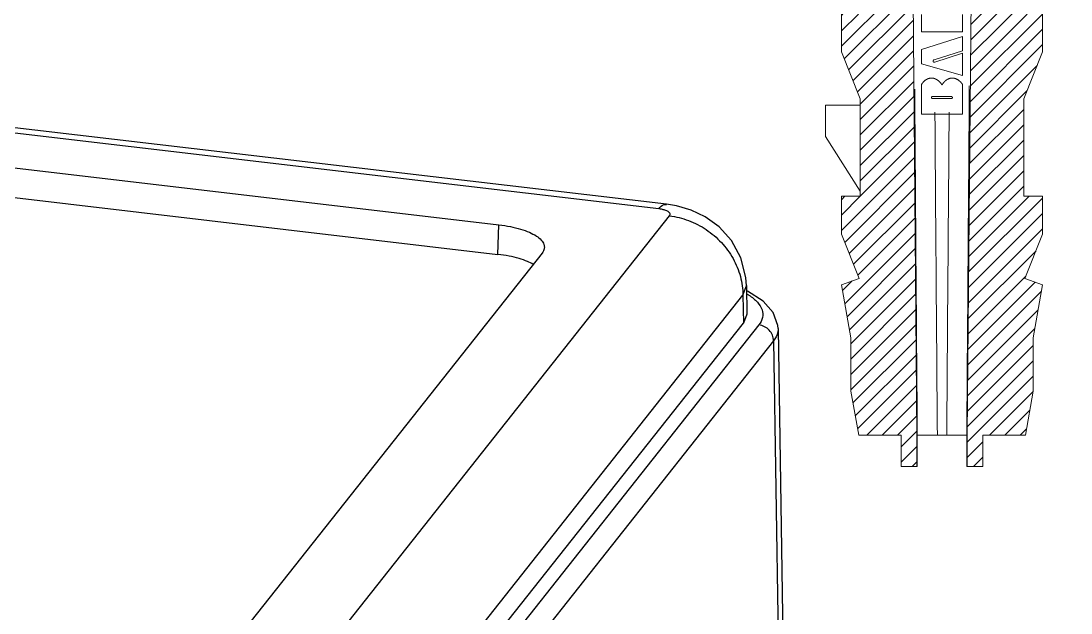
# Model space of a CAD drawing. Header units: millimetres. Extents: x 1338 to 1739, y -253 to 25.
# Drawn here: x 1476.02 to 1509.81, y -155.18 to -136.12 of the extents above; entities that cross this region are included whole.
import ezdxf

# ---------------------------------------------------------------- set-up
doc = ezdxf.new("R2010")
doc.units = ezdxf.units.MM
doc.layers.add('06___PRT_ALL_SURFS', color=7, linetype='Continuous')
doc.layers.add('hatch', color=56, linetype='Continuous', lineweight=9)
doc.layers.add('part', color=7, linetype='Continuous', lineweight=20)

# ---------------------------------------------------------------- blocks, each defined once
blk = doc.blocks.new('*u39')
at = {"layer": 'hatch', "linetype": 'Continuous'}
h = blk.add_hatch(dxfattribs=at)
h.set_pattern_fill('DEFAULT__3', color=2, scale=0.34925, angle=45, style=0, pattern_type=0)
h.set_pattern_definition([(45, (-417.5015, -92.55667), (-0.24695704, 0.24695704), [])])
edge = h.paths.add_edge_path()
edge.add_line((0.999, -14.168), (2.573, -5.06))
edge.add_line((2.669, -0.357), (2.573, -5.06))
edge.add_spline(control_points=[(2.669, -0.357), (2.674, -0.147), (2.824, 0), (3.033, 0)], knot_values=[0, 0, 0, 0, 1, 1, 1, 1], weights=[1, 0.809532, 0.809532, 1], degree=3, periodic=0)
edge.add_line((3.033, 0), (4.187, 0))
edge.add_line((4.187, 0), (4.187, -0.202))
edge.add_line((4.187, -0.202), (3.023, -0.837))
edge.add_line((3.023, -3.744), (3.023, -0.837))
edge.add_line((3.276, -5.971), (3.023, -3.744))
edge.add_line((2.669, -7.489), (3.276, -5.971))
edge.add_line((2.669, -7.489), (2.669, -7.691))
edge.add_line((2.669, -7.691), (3.276, -7.691))
edge.add_line((3.276, -8.906), (3.276, -7.691))
edge.add_line((2.669, -10.424), (3.276, -8.906))
edge.add_line((2.669, -10.424), (2.669, -10.626))
edge.add_line((2.669, -10.626), (2.669, -13.396))
edge.add_line((2.669, -13.396), (2.669, -13.561))
edge.add_line((2.669, -13.561), (3.276, -13.561))
edge.add_line((3.276, -14.775), (3.276, -13.561))
edge.add_line((2.669, -16.293), (3.276, -14.775))
edge.add_line((2.669, -16.293), (2.669, -16.496))
edge.add_line((2.669, -16.496), (3.276, -16.496))
edge.add_line((3.276, -17.71), (3.276, -16.496))
edge.add_line((2.669, -19.228), (3.276, -17.71))
edge.add_line((2.669, -19.228), (2.669, -22.365))
edge.add_line((2.669, -22.365), (3.276, -22.365))
edge.add_line((3.276, -23.58), (3.276, -22.365))
edge.add_line((2.704, -25.009), (3.276, -23.58))
edge.add_line((2.704, -25.009), (3.273, -25.216))
edge.add_line((3.273, -25.216), (2.973, -26.919))
edge.add_line((2.973, -26.919), (2.973, -28.64))
edge.add_line((2.973, -28.64), (2.72, -30.056))
edge.add_line((1.354, -30.056), (2.72, -30.056))
edge.add_line((1.354, -30.056), (1.354, -31.068))
edge.add_line((1.354, -31.068), (0.848, -31.068))
edge.add_line((0.848, -30.056), (0.848, -31.068))
edge.add_line((0.848, -30.056), (0.979, -15.167))
edge.add_line((0.999, -14.168), (0.979, -15.167))
edge = h.paths.add_edge_path()
edge.add_line((-0.923, -14.168), (-2.497, -5.06))
edge.add_line((-0.923, -14.168), (-0.903, -15.167))
edge.add_line((-0.772, -30.056), (-0.903, -15.167))
edge.add_line((-0.772, -30.056), (-0.772, -31.068))
edge.add_line((-0.772, -31.068), (-1.278, -31.068))
edge.add_line((-1.278, -30.056), (-1.278, -31.068))
edge.add_line((-2.644, -30.056), (-1.278, -30.056))
edge.add_line((-2.897, -28.64), (-2.644, -30.056))
edge.add_line((-2.897, -26.919), (-2.897, -28.64))
edge.add_line((-3.197, -25.216), (-2.897, -26.919))
edge.add_line((-3.197, -25.216), (-2.629, -25.009))
edge.add_line((-2.629, -25.009), (-3.2, -23.58))
edge.add_line((-3.2, -23.58), (-3.2, -22.365))
edge.add_line((-3.2, -22.365), (-2.593, -22.365))
edge.add_line((-2.593, -22.365), (-2.593, -22.201))
edge.add_line((-2.593, -22.201), (-2.593, -19.43))
edge.add_line((-2.593, -19.43), (-2.593, -19.228))
edge.add_line((-2.593, -19.228), (-3.2, -17.71))
edge.add_line((-3.2, -17.71), (-3.2, -16.496))
edge.add_line((-3.2, -16.496), (-2.593, -16.496))
edge.add_line((-2.593, -16.496), (-2.593, -16.293))
edge.add_line((-2.593, -16.293), (-3.2, -14.775))
edge.add_line((-3.2, -14.775), (-3.2, -13.561))
edge.add_line((-3.2, -13.561), (-2.593, -13.561))
edge.add_line((-2.593, -13.561), (-2.593, -10.424))
edge.add_line((-2.593, -10.424), (-3.2, -8.906))
edge.add_line((-3.2, -8.906), (-3.2, -7.691))
edge.add_line((-3.2, -7.691), (-2.593, -7.691))
edge.add_line((-2.593, -7.691), (-2.593, -7.489))
edge.add_line((-2.593, -7.489), (-3.2, -5.971))
edge.add_line((-3.2, -5.971), (-2.947, -3.744))
edge.add_line((-2.947, -3.744), (-2.947, -0.837))
edge.add_line((-4.111, -0.202), (-2.947, -0.837))
edge.add_line((-4.111, -0.202), (-4.111, 0))
edge.add_line((-4.111, 0), (-2.958, 0))
edge.add_spline(control_points=[(-2.593, -0.357), (-2.598, -0.147), (-2.748, 0), (-2.958, 0)], knot_values=[0, 0, 0, 0, 1, 1, 1, 1], weights=[1, 0.809532, 0.809532, 1], degree=3, periodic=0)
edge.add_line((-2.593, -0.357), (-2.497, -5.06))
at = {"layer": 'part', "color": 7, "linetype": 'Continuous'}
for p, q in [((-0.772, -30.056), (-0.903, -15.167)), ((-0.772, -30.056), (-0.903, -15.167)), ((0.848, -30.056), (0.979, -15.167)), ((0.848, -30.056), (0.979, -15.167)), ((-3.2, -17.71), (-3.2, -16.496)), ((-3.2, -17.71), (-3.2, -16.496)), ((-0.62, -16.515), (-0.62, -17.073)), ((0.696, -17.073), (0.696, -16.515)), ((3.276, -17.71), (3.276, -16.496)), ((3.276, -17.71), (3.276, -16.496)), ((-0.62, -17.073), (0.696, -17.073)), ((0.696, -17.219), (-0.62, -17.64)), ((0.696, -17.677), (0.696, -17.219)), ((-2.593, -19.228), (-3.2, -17.71)), ((-2.593, -19.228), (-3.2, -17.71)), ((-0.62, -18.103), (-0.62, -17.64)), ((0.696, -17.677), (-0.22, -17.972)), ((0.696, -17.76), (-0.196, -18.047)), ((0.696, -18.472), (0.696, -17.76)), ((2.669, -19.228), (3.276, -17.71)), ((2.669, -19.228), (3.276, -17.71)), ((-0.62, -18.103), (0.696, -18.472)), ((-0.413, -18.579), (-0.418, -18.581)), ((-0.407, -18.577), (-0.413, -18.579)), ((-0.402, -18.575), (-0.407, -18.577)), ((-0.396, -18.573), (-0.402, -18.575)), ((-0.39, -18.572), (-0.396, -18.573)), ((-0.385, -18.57), (-0.39, -18.572)), ((-0.379, -18.568), (-0.385, -18.57)), ((-0.373, -18.567), (-0.379, -18.568)), ((-0.368, -18.566), (-0.373, -18.567)), ((-0.362, -18.564), (-0.368, -18.566)), ((-0.356, -18.563), (-0.362, -18.564)), ((-0.351, -18.562), (-0.356, -18.563)), ((-0.345, -18.561), (-0.351, -18.562)), ((-0.339, -18.561), (-0.345, -18.561)), ((-0.334, -18.56), (-0.339, -18.561)), ((-0.328, -18.559), (-0.334, -18.56)), ((-0.322, -18.559), (-0.328, -18.559)), ((-0.316, -18.559), (-0.322, -18.559)), ((-0.311, -18.558), (-0.316, -18.559)), ((-0.305, -18.558), (-0.311, -18.558)), ((-0.299, -18.558), (-0.305, -18.558)), ((-0.293, -18.558), (-0.299, -18.558)), ((-0.288, -18.559), (-0.293, -18.558)), ((-0.282, -18.559), (-0.288, -18.559)), ((-0.276, -18.559), (-0.282, -18.559)), ((-0.27, -18.56), (-0.276, -18.559)), ((-0.265, -18.56), (-0.27, -18.56)), ((-0.259, -18.561), (-0.265, -18.56)), ((-0.253, -18.562), (-0.259, -18.561)), ((-0.247, -18.563), (-0.253, -18.562)), ((-0.242, -18.564), (-0.247, -18.563)), ((-0.236, -18.565), (-0.242, -18.564)), ((-0.23, -18.566), (-0.236, -18.565)), ((-0.225, -18.568), (-0.23, -18.566)), ((-0.219, -18.569), (-0.225, -18.568)), ((-0.213, -18.571), (-0.219, -18.569)), ((-0.207, -18.573), (-0.213, -18.571)), ((-0.202, -18.575), (-0.207, -18.573)), ((-0.196, -18.576), (-0.202, -18.575)), ((-0.191, -18.578), (-0.196, -18.576)), ((-0.185, -18.581), (-0.191, -18.578)), ((-0.179, -18.583), (-0.185, -18.581)), ((0.252, -18.581), (0.247, -18.583)), ((0.258, -18.578), (0.252, -18.581)), ((0.263, -18.576), (0.258, -18.578)), ((0.269, -18.574), (0.263, -18.576)), ((0.274, -18.573), (0.269, -18.574)), ((0.28, -18.571), (0.274, -18.573)), ((0.286, -18.569), (0.28, -18.571)), ((0.291, -18.568), (0.286, -18.569)), ((0.297, -18.566), (0.291, -18.568)), ((0.302, -18.565), (0.297, -18.566)), ((0.308, -18.564), (0.302, -18.565)), ((0.314, -18.563), (0.308, -18.564)), ((0.32, -18.562), (0.314, -18.563)), ((0.325, -18.561), (0.32, -18.562)), ((0.331, -18.56), (0.325, -18.561)), ((0.337, -18.56), (0.331, -18.56)), ((0.342, -18.559), (0.337, -18.56)), ((0.348, -18.559), (0.342, -18.559)), ((0.354, -18.558), (0.348, -18.559)), ((0.36, -18.558), (0.354, -18.558)), ((0.365, -18.558), (0.36, -18.558)), ((0.371, -18.558), (0.365, -18.558)), ((0.377, -18.558), (0.371, -18.558)), ((0.383, -18.559), (0.377, -18.558)), ((0.388, -18.559), (0.383, -18.559)), ((0.394, -18.559), (0.388, -18.559)), ((0.4, -18.56), (0.394, -18.559)), ((0.406, -18.561), (0.4, -18.56)), ((0.412, -18.561), (0.406, -18.561)), ((0.417, -18.562), (0.412, -18.561)), ((0.423, -18.563), (0.417, -18.562)), ((0.429, -18.564), (0.423, -18.563)), ((0.434, -18.566), (0.429, -18.564)), ((0.44, -18.567), (0.434, -18.566)), ((0.446, -18.568), (0.44, -18.567)), ((0.452, -18.57), (0.446, -18.568)), ((0.457, -18.572), (0.452, -18.57)), ((0.463, -18.573), (0.457, -18.572)), ((0.469, -18.575), (0.463, -18.573)), ((0.474, -18.577), (0.469, -18.575)), ((0.48, -18.579), (0.474, -18.577)), ((0.485, -18.582), (0.48, -18.579)), ((-0.616, -18.755), (-0.62, -18.761)), ((-0.62, -19.717), (-0.62, -18.761)), ((-0.612, -18.749), (-0.616, -18.755)), ((-0.608, -18.743), (-0.612, -18.749)), ((-0.604, -18.737), (-0.608, -18.743)), ((-0.6, -18.731), (-0.604, -18.737)), ((-0.596, -18.726), (-0.6, -18.731)), ((-0.591, -18.72), (-0.596, -18.726)), ((-0.587, -18.714), (-0.591, -18.72)), ((-0.583, -18.709), (-0.587, -18.714)), ((-0.579, -18.704), (-0.583, -18.709)), ((-0.574, -18.698), (-0.579, -18.704)), ((-0.57, -18.693), (-0.574, -18.698)), ((-0.565, -18.688), (-0.57, -18.693)), ((-0.561, -18.683), (-0.565, -18.688)), ((-0.551, -18.673), (-0.561, -18.683)), ((-0.542, -18.664), (-0.551, -18.673)), ((-0.537, -18.659), (-0.542, -18.664)), ((-0.532, -18.655), (-0.537, -18.659)), ((-0.528, -18.651), (-0.532, -18.655)), ((-0.523, -18.646), (-0.528, -18.651)), ((-0.518, -18.642), (-0.523, -18.646)), ((-0.513, -18.638), (-0.518, -18.642)), ((-0.503, -18.63), (-0.513, -18.638)), ((-0.493, -18.623), (-0.503, -18.63)), ((-0.487, -18.619), (-0.493, -18.623)), ((-0.482, -18.615), (-0.487, -18.619)), ((-0.477, -18.612), (-0.482, -18.615)), ((-0.472, -18.609), (-0.477, -18.612)), ((-0.467, -18.606), (-0.472, -18.609)), ((-0.461, -18.602), (-0.467, -18.606)), ((-0.456, -18.599), (-0.461, -18.602)), ((-0.451, -18.597), (-0.456, -18.599)), ((-0.445, -18.594), (-0.451, -18.597)), ((-0.44, -18.591), (-0.445, -18.594)), ((-0.435, -18.588), (-0.44, -18.591)), ((-0.429, -18.586), (-0.435, -18.588)), ((-0.424, -18.584), (-0.429, -18.586)), ((-0.418, -18.581), (-0.424, -18.584)), ((-0.174, -18.585), (-0.179, -18.583)), ((-0.168, -18.588), (-0.174, -18.585)), ((-0.163, -18.59), (-0.168, -18.588)), ((-0.157, -18.593), (-0.163, -18.59)), ((-0.152, -18.596), (-0.157, -18.593)), ((-0.146, -18.599), (-0.152, -18.596)), ((-0.141, -18.601), (-0.146, -18.599)), ((-0.135, -18.605), (-0.141, -18.601)), ((-0.13, -18.608), (-0.135, -18.605)), ((-0.124, -18.611), (-0.13, -18.608)), ((-0.119, -18.614), (-0.124, -18.611)), ((-0.114, -18.618), (-0.119, -18.614)), ((-0.103, -18.625), (-0.114, -18.618)), ((-0.098, -18.629), (-0.103, -18.625)), ((-0.093, -18.633), (-0.098, -18.629)), ((-0.087, -18.637), (-0.093, -18.633)), ((-0.082, -18.641), (-0.087, -18.637)), ((-0.077, -18.645), (-0.082, -18.641)), ((-0.072, -18.649), (-0.077, -18.645)), ((-0.067, -18.654), (-0.072, -18.649)), ((-0.062, -18.658), (-0.067, -18.654)), ((-0.057, -18.662), (-0.062, -18.658)), ((-0.052, -18.667), (-0.057, -18.662)), ((-0.047, -18.672), (-0.052, -18.667)), ((-0.042, -18.677), (-0.047, -18.672)), ((-0.037, -18.682), (-0.042, -18.677)), ((-0.033, -18.687), (-0.037, -18.682)), ((-0.028, -18.692), (-0.033, -18.687)), ((-0.023, -18.697), (-0.028, -18.692)), ((-0.018, -18.702), (-0.023, -18.697)), ((-0.009, -18.713), (-0.018, -18.702)), ((0, -18.724), (-0.009, -18.713)), ((0.004, -18.729), (0, -18.724)), ((0.009, -18.735), (0.004, -18.729)), ((0.013, -18.741), (0.009, -18.735)), ((0.017, -18.747), (0.013, -18.741)), ((0.022, -18.753), (0.017, -18.747)), ((0.026, -18.759), (0.022, -18.753)), ((0.03, -18.765), (0.026, -18.759)), ((0.034, -18.771), (0.03, -18.765)), ((0.038, -18.778), (0.034, -18.771)), ((0.042, -18.771), (0.038, -18.778)), ((0.046, -18.765), (0.042, -18.771)), ((0.05, -18.759), (0.046, -18.765)), ((0.053, -18.753), (0.05, -18.759)), ((0.057, -18.747), (0.053, -18.753)), ((0.061, -18.741), (0.057, -18.747)), ((0.066, -18.735), (0.061, -18.741)), ((0.07, -18.729), (0.066, -18.735)), ((0.074, -18.724), (0.07, -18.729)), ((0.078, -18.718), (0.074, -18.724)), ((0.082, -18.713), (0.078, -18.718)), ((0.087, -18.707), (0.082, -18.713)), ((0.091, -18.702), (0.087, -18.707)), ((0.095, -18.697), (0.091, -18.702)), ((0.1, -18.691), (0.095, -18.697)), ((0.104, -18.686), (0.1, -18.691)), ((0.109, -18.681), (0.104, -18.686)), ((0.114, -18.677), (0.109, -18.681)), ((0.118, -18.672), (0.114, -18.677)), ((0.123, -18.667), (0.118, -18.672)), ((0.128, -18.662), (0.123, -18.667)), ((0.133, -18.658), (0.128, -18.662)), ((0.137, -18.653), (0.133, -18.658)), ((0.142, -18.649), (0.137, -18.653)), ((0.147, -18.645), (0.142, -18.649)), ((0.152, -18.641), (0.147, -18.645)), ((0.157, -18.637), (0.152, -18.641)), ((0.162, -18.633), (0.157, -18.637)), ((0.167, -18.629), (0.162, -18.633)), ((0.172, -18.625), (0.167, -18.629)), ((0.177, -18.621), (0.172, -18.625)), ((0.182, -18.618), (0.177, -18.621)), ((0.188, -18.614), (0.182, -18.618)), ((0.193, -18.611), (0.188, -18.614)), ((0.198, -18.608), (0.193, -18.611)), ((0.203, -18.604), (0.198, -18.608)), ((0.209, -18.601), (0.203, -18.604)), ((0.214, -18.598), (0.209, -18.601)), ((0.219, -18.596), (0.214, -18.598)), ((0.225, -18.593), (0.219, -18.596)), ((0.23, -18.59), (0.225, -18.593)), ((0.236, -18.588), (0.23, -18.59)), ((0.241, -18.585), (0.236, -18.588)), ((0.247, -18.583), (0.241, -18.585)), ((0.491, -18.584), (0.485, -18.582)), ((0.497, -18.586), (0.491, -18.584)), ((0.502, -18.589), (0.497, -18.586)), ((0.508, -18.591), (0.502, -18.589)), ((0.513, -18.594), (0.508, -18.591)), ((0.519, -18.597), (0.513, -18.594)), ((0.524, -18.6), (0.519, -18.597)), ((0.53, -18.603), (0.524, -18.6)), ((0.535, -18.606), (0.53, -18.603)), ((0.541, -18.609), (0.535, -18.606)), ((0.546, -18.612), (0.541, -18.609)), ((0.551, -18.616), (0.546, -18.612)), ((0.557, -18.619), (0.551, -18.616)), ((0.567, -18.627), (0.557, -18.619)), ((0.578, -18.634), (0.567, -18.627)), ((0.583, -18.638), (0.578, -18.634)), ((0.588, -18.643), (0.583, -18.638)), ((0.593, -18.647), (0.588, -18.643)), ((0.598, -18.651), (0.593, -18.647)), ((0.603, -18.655), (0.598, -18.651)), ((0.608, -18.66), (0.603, -18.655)), ((0.613, -18.664), (0.608, -18.66)), ((0.618, -18.669), (0.613, -18.664)), ((0.623, -18.674), (0.618, -18.669)), ((0.628, -18.679), (0.623, -18.674)), ((0.638, -18.689), (0.628, -18.679)), ((0.647, -18.699), (0.638, -18.689)), ((0.652, -18.704), (0.647, -18.699)), ((0.656, -18.71), (0.652, -18.704)), ((0.661, -18.715), (0.656, -18.71)), ((0.665, -18.721), (0.661, -18.715)), ((0.67, -18.726), (0.665, -18.721)), ((0.674, -18.732), (0.67, -18.726)), ((0.679, -18.738), (0.674, -18.732)), ((0.683, -18.744), (0.679, -18.738)), ((0.687, -18.75), (0.683, -18.744)), ((0.692, -18.756), (0.687, -18.75)), ((0.696, -18.762), (0.692, -18.756)), ((0.696, -19.717), (0.696, -18.762)), ((-2.593, -22.365), (-2.593, -19.228)), ((-2.593, -19.43), (-2.593, -19.228)), ((-0.267, -19.151), (0.338, -19.151)), ((-0.267, -19.218), (0.338, -19.218)), ((2.669, -19.228), (2.669, -22.365)), ((2.669, -19.228), (2.669, -22.365)), ((-2.593, -19.43), (-3.706, -19.43)), ((-3.706, -19.43), (-3.706, -20.442)), ((-2.593, -22.201), (-2.593, -19.43)), ((-0.62, -19.717), (0.696, -19.717)), ((-2.593, -22.201), (-3.706, -20.442)), ((-2.593, -22.365), (-2.593, -22.201)), ((-3.2, -22.365), (-2.593, -22.365)), ((-3.2, -22.365), (-2.593, -22.365)), ((-3.2, -23.58), (-3.2, -22.365)), ((-3.2, -23.58), (-3.2, -22.365)), ((2.669, -22.365), (3.276, -22.365)), ((2.669, -22.365), (3.276, -22.365)), ((3.276, -23.58), (3.276, -22.365)), ((3.276, -23.58), (3.276, -22.365)), ((-2.629, -25.009), (-3.2, -23.58)), ((-2.629, -25.009), (-3.2, -23.58)), ((2.704, -25.009), (3.276, -23.58)), ((2.704, -25.009), (3.276, -23.58)), ((-3.197, -25.216), (-2.629, -25.009)), ((-3.197, -25.216), (-2.629, -25.009)), ((-3.197, -25.216), (-2.897, -26.919)), ((-3.197, -25.216), (-2.897, -26.919)), ((2.704, -25.009), (3.273, -25.216)), ((2.704, -25.009), (3.273, -25.216)), ((3.273, -25.216), (2.973, -26.919)), ((3.273, -25.216), (2.973, -26.919)), ((-2.897, -26.919), (-2.897, -28.64)), ((-2.897, -26.919), (-2.897, -28.64)), ((2.973, -26.919), (2.973, -28.64)), ((2.973, -26.919), (2.973, -28.64)), ((-2.897, -28.64), (-2.644, -30.056)), ((-2.897, -28.64), (-2.644, -30.056)), ((2.973, -28.64), (2.72, -30.056)), ((2.973, -28.64), (2.72, -30.056)), ((-2.644, -30.056), (-1.278, -30.056)), ((-2.644, -30.056), (-1.278, -30.056)), ((-1.278, -30.056), (-1.278, -31.068)), ((-1.278, -30.056), (-1.278, -31.068)), ((-0.772, -30.056), (-0.772, -31.068)), ((-0.772, -30.056), (-0.772, -31.068)), ((-0.757, -30.056), (-0.757, -31.068)), ((-0.757, -30.056), (0.848, -30.056)), ((0.833, -31.068), (0.833, -30.056)), ((0.848, -30.056), (0.848, -31.068)), ((0.848, -30.056), (0.848, -31.068)), ((1.354, -30.056), (1.354, -31.068)), ((1.354, -30.056), (2.72, -30.056)), ((1.354, -30.056), (1.354, -31.068)), ((1.354, -30.056), (2.72, -30.056)), ((-0.757, -31.068), (-1.278, -31.068)), ((-0.772, -31.068), (-1.278, -31.068)), ((1.354, -31.068), (0.833, -31.068)), ((1.354, -31.068), (0.848, -31.068))]:
    blk.add_line(p, q, dxfattribs=at)
for points in [[(-0.196, -18.047), (-0.198, -18.047), (-0.2, -18.047), (-0.201, -18.048), (-0.203, -18.048), (-0.205, -18.048), (-0.206, -18.048), (-0.208, -18.048), (-0.21, -18.048), (-0.211, -18.048), (-0.213, -18.048), (-0.215, -18.048), (-0.216, -18.048), (-0.218, -18.047), (-0.22, -18.047), (-0.221, -18.046), (-0.223, -18.046), (-0.224, -18.045), (-0.226, -18.044), (-0.227, -18.044), (-0.229, -18.043), (-0.23, -18.042), (-0.232, -18.041), (-0.233, -18.04), (-0.234, -18.039), (-0.235, -18.038), (-0.237, -18.036), (-0.238, -18.035), (-0.239, -18.034), (-0.24, -18.032), (-0.241, -18.031), (-0.242, -18.03), (-0.243, -18.028), (-0.243, -18.027), (-0.244, -18.025), (-0.245, -18.024), (-0.245, -18.022), (-0.246, -18.02), (-0.246, -18.019), (-0.247, -18.017), (-0.247, -18.016), (-0.247, -18.014), (-0.247, -18.012), (-0.247, -18.011), (-0.247, -18.009), (-0.247, -18.007), (-0.247, -18.005), (-0.247, -18.004), (-0.247, -18.002), (-0.246, -18.001), (-0.246, -17.999), (-0.246, -17.997), (-0.245, -17.996), (-0.244, -17.994), (-0.244, -17.993), (-0.243, -17.991), (-0.242, -17.99), (-0.241, -17.988), (-0.24, -17.987), (-0.239, -17.985), (-0.238, -17.984), (-0.237, -17.983), (-0.236, -17.982), (-0.235, -17.98), (-0.234, -17.979), (-0.232, -17.978), (-0.231, -17.977), (-0.229, -17.976), (-0.228, -17.976), (-0.227, -17.975), (-0.225, -17.974), (-0.223, -17.973), (-0.222, -17.973), (-0.22, -17.972)], [(-0.267, -19.218), (-0.268, -19.218), (-0.27, -19.218), (-0.271, -19.218), (-0.272, -19.218), (-0.274, -19.218), (-0.275, -19.217), (-0.276, -19.217), (-0.278, -19.217), (-0.279, -19.216), (-0.28, -19.216), (-0.282, -19.215), (-0.283, -19.214), (-0.284, -19.214), (-0.285, -19.213), (-0.286, -19.212), (-0.288, -19.211), (-0.289, -19.21), (-0.29, -19.209), (-0.291, -19.208), (-0.292, -19.207), (-0.293, -19.206), (-0.293, -19.205), (-0.294, -19.204), (-0.295, -19.203), (-0.296, -19.202), (-0.296, -19.201), (-0.297, -19.199), (-0.298, -19.198), (-0.298, -19.197), (-0.299, -19.195), (-0.299, -19.194), (-0.299, -19.193), (-0.3, -19.191), (-0.3, -19.19), (-0.3, -19.188), (-0.3, -19.187), (-0.3, -19.186), (-0.3, -19.184), (-0.3, -19.183), (-0.3, -19.181), (-0.3, -19.18), (-0.3, -19.179), (-0.299, -19.177), (-0.299, -19.176), (-0.299, -19.175), (-0.298, -19.173), (-0.298, -19.172), (-0.297, -19.171), (-0.296, -19.169), (-0.296, -19.168), (-0.295, -19.167), (-0.294, -19.166), (-0.293, -19.165), (-0.293, -19.164), (-0.292, -19.163), (-0.291, -19.162), (-0.29, -19.161), (-0.289, -19.16), (-0.288, -19.159), (-0.286, -19.158), (-0.285, -19.157), (-0.284, -19.156), (-0.283, -19.156), (-0.282, -19.155), (-0.28, -19.154), (-0.279, -19.154), (-0.278, -19.153), (-0.276, -19.153), (-0.275, -19.153), (-0.274, -19.152), (-0.272, -19.152), (-0.271, -19.152), (-0.27, -19.152), (-0.268, -19.152), (-0.267, -19.151)], [(0.338, -19.151), (0.339, -19.152), (0.34, -19.152), (0.342, -19.152), (0.343, -19.152), (0.345, -19.152), (0.346, -19.153), (0.347, -19.153), (0.349, -19.153), (0.35, -19.154), (0.351, -19.154), (0.353, -19.155), (0.354, -19.156), (0.355, -19.156), (0.356, -19.157), (0.357, -19.158), (0.358, -19.159), (0.359, -19.16), (0.361, -19.161), (0.362, -19.162), (0.363, -19.163), (0.363, -19.164), (0.364, -19.165), (0.365, -19.166), (0.366, -19.167), (0.367, -19.168), (0.367, -19.169), (0.368, -19.171), (0.368, -19.172), (0.369, -19.173), (0.369, -19.175), (0.37, -19.176), (0.37, -19.177), (0.371, -19.179), (0.371, -19.18), (0.371, -19.181), (0.371, -19.183), (0.371, -19.184), (0.371, -19.186), (0.371, -19.187), (0.371, -19.188), (0.371, -19.19), (0.371, -19.191), (0.37, -19.193), (0.37, -19.194), (0.369, -19.195), (0.369, -19.197), (0.368, -19.198), (0.368, -19.199), (0.367, -19.201), (0.367, -19.202), (0.366, -19.203), (0.365, -19.204), (0.364, -19.205), (0.363, -19.206), (0.363, -19.207), (0.362, -19.208), (0.361, -19.209), (0.359, -19.21), (0.358, -19.211), (0.357, -19.212), (0.356, -19.213), (0.355, -19.214), (0.354, -19.214), (0.353, -19.215), (0.351, -19.216), (0.35, -19.216), (0.349, -19.217), (0.347, -19.217), (0.346, -19.217), (0.345, -19.218), (0.343, -19.218), (0.342, -19.218), (0.34, -19.218), (0.339, -19.218), (0.338, -19.218)]]:
    blk.add_lwpolyline(points, dxfattribs=at)
for points, start_tangent, end_tangent in [([(0.833, -30.056), (0.87, -25.078), (0.907, -20.115), (0.916, -18.809)], (0.007546, 0.999972), (0.007209, 0.999974)), ([(-0.839, -18.92), (-0.831, -20.115), (-0.795, -25.078), (-0.757, -30.056)], (0.007212, -0.999974), (0.007546, -0.999972)), ([(-0.113, -30.056), (-0.15, -25.078), (-0.187, -20.115), (-0.19, -19.658)], (-0.007546, 0.999972), (-0.00723, 0.999974)), ([(0.266, -19.66), (0.263, -20.115), (0.226, -25.078), (0.189, -30.056)], (-0.00723, -0.999974), (-0.007546, -0.999972))]:
    blk.add_spline(points, degree=3, dxfattribs=dict(at, start_tangent=start_tangent, end_tangent=end_tangent))
blk = doc.blocks.new('*u41')
at = {"color": 7, "linetype": 'Continuous'}
for p, q in [((-62.727, 107.519), (-6.853, 100.961)), ((-62.759, 106.568), (-6.885, 100.01)), ((-6.885, 100.01), (-6.853, 100.961)), ((-5.466, 100.053), (-19.767, 81.976)), ((0.998, 98.694), (1.011, 97.79)), ((1.123, 98.085), (1.011, 97.79)), ((-15.73, 76.628), (1.011, 97.79)), ((1.509, 97.737), (-15.239, 76.565)), ((2.13, 97.622), (2.642, 64.138)), ((2.13, 97.621), (2.13, 97.618)), ((1.982, 97.226), (-14.767, 76.055)), ((1.982, 97.226), (2.494, 63.745))]:
    blk.add_line(p, q, dxfattribs=at)
blk.add_lwpolyline([(2.13, 97.618), (2.123, 97.721), (1.974, 98.14), (1.649, 98.505), (1.14, 98.825)], dxfattribs=at)
for points, start_tangent, end_tangent in [([(-6.853, 100.961), (-6.487, 100.904), (-6.157, 100.823), (-5.874, 100.72), (-5.649, 100.601), (-5.491, 100.47), (-5.406, 100.331), (-5.393, 100.226)], (0.993182, -0.116571), (-0.066562, -0.997782)), ([(-5.757, 99.687), (-5.932, 99.776), (-6.207, 99.875), (-6.529, 99.954), (-6.885, 100.01)], (-0.859614, 0.510944), (-0.993182, 0.116571)), ([(-5.393, 100.226), (-5.398, 100.191), (-5.466, 100.053)], (-0.066562, -0.997782), (-0.62042, -0.78427)), ([(1.116, 98.743), (1.19, 98.696), (1.466, 98.466), (1.614, 98.223), (1.628, 97.977), (1.509, 97.737)], (0.858391, -0.512996), (-0.620247, -0.784407)), ([(1.982, 97.226), (1.945, 97.406), (1.843, 97.565), (1.69, 97.681), (1.509, 97.737)], (-0.007603, 0.999971), (-0.993182, 0.116571)), ([(2.129, 97.618), (2.118, 97.503), (1.982, 97.226)], (0.013456, -0.999909), (-0.616887, -0.787052))]:
    blk.add_spline(points, degree=3, dxfattribs=dict(at, start_tangent=start_tangent, end_tangent=end_tangent))
at = {"layer": '06___PRT_ALL_SURFS', "color": 7, "linetype": 'Continuous'}
for p, q in [((-1.465, 101.625), (-66.004, 109.2)), ((-1.711, 101.475), (-66.25, 109.05)), ((-18.092, 80.103), (-1.364, 101.248)), ((0.998, 98.694), (1.109, 99.001)), ((1.109, 99.002), (1.123, 98.085)), ((-15.73, 77.549), (0.998, 98.694))]:
    blk.add_line(p, q, dxfattribs=at)
blk.add_lwpolyline([(1.109, 99.001), (1.092, 99.26), (0.934, 99.894), (0.63, 100.457), (0.231, 100.901), (-0.215, 101.223), (-0.674, 101.438), (-1.137, 101.571), (-1.464, 101.625)], dxfattribs=at)
for points, start_tangent, end_tangent in [([(-1.711, 101.475), (-1.541, 101.615), (-1.465, 101.619)], (0.62042, 0.78427), (0.991688, -0.128667)), ([(-1.364, 101.248), (-1.346, 101.294), (-1.361, 101.341), (-1.41, 101.385), (-1.488, 101.424), (-1.591, 101.455), (-1.711, 101.475)], (0.620093, 0.784528), (-0.993172, 0.116661)), ([(-1.364, 101.248), (-0.753, 101.099), (-0.185, 100.807), (0.302, 100.389), (0.677, 99.874), (0.914, 99.297), (0.998, 98.694)], (0.993182, -0.116571), (0.007603, -0.999971))]:
    blk.add_spline(points, degree=3, dxfattribs=dict(at, start_tangent=start_tangent, end_tangent=end_tangent))

msp = doc.modelspace()

# ---------------------------------------------------------------- hatches: boundary and pattern name
at = {"linetype": 'Continuous'}
h = msp.add_hatch(dxfattribs=at)
h.set_pattern_fill('DEFAULT__4', color=2, scale=1.296802, angle=45, style=0, pattern_type=0)
h.set_pattern_definition([(45, (1173.496, -272.3641), (-0.9169777, 0.9169777), [])])
edge = h.paths.add_edge_path()
edge.add_line((1508.899, -116.296), (1506.917, -116.296))
edge.add_line((1506.917, -116.296), (1506.999, -116.335))
edge.add_line((1506.999, -116.335), (1506.749, -116.451))
edge.add_line((1506.749, -116.451), (1506.749, -116.718))
edge.add_line((1506.749, -116.718), (1506.999, -116.835))
edge.add_line((1506.999, -116.835), (1506.749, -116.951))
edge.add_line((1506.749, -116.951), (1506.749, -117.218))
edge.add_line((1506.749, -117.218), (1506.999, -117.335))
edge.add_line((1506.999, -117.335), (1506.749, -117.451))
edge.add_line((1506.749, -117.451), (1506.749, -117.718))
edge.add_line((1506.749, -117.718), (1506.999, -117.835))
edge.add_line((1506.999, -117.835), (1506.749, -117.951))
edge.add_line((1506.749, -117.951), (1506.749, -118.218))
edge.add_line((1506.749, -118.218), (1506.999, -118.335))
edge.add_line((1506.999, -118.335), (1506.749, -118.451))
edge.add_line((1506.749, -118.451), (1506.749, -118.718))
edge.add_line((1506.749, -118.718), (1506.999, -118.835))
edge.add_line((1506.999, -118.835), (1506.749, -118.951))
edge.add_line((1506.749, -118.951), (1506.749, -119.218))
edge.add_line((1506.749, -119.218), (1506.999, -119.335))
edge.add_line((1506.999, -119.335), (1506.749, -119.451))
edge.add_line((1506.749, -119.451), (1506.749, -119.718))
edge.add_line((1506.749, -119.718), (1506.999, -119.835))
edge.add_line((1506.999, -119.835), (1506.749, -119.951))
edge.add_line((1506.749, -119.951), (1506.749, -120.218))
edge.add_line((1506.749, -120.218), (1506.999, -120.335))
edge.add_line((1506.999, -120.335), (1506.749, -120.451))
edge.add_line((1506.749, -120.451), (1506.749, -120.718))
edge.add_line((1506.749, -120.718), (1506.999, -120.835))
edge.add_line((1506.999, -120.835), (1506.749, -120.951))
edge.add_line((1506.749, -120.951), (1506.749, -121.218))
edge.add_line((1506.749, -121.218), (1506.999, -121.335))
edge.add_line((1506.999, -121.335), (1506.749, -121.451))
edge.add_line((1506.749, -121.451), (1506.749, -121.718))
edge.add_line((1506.749, -121.718), (1506.999, -121.835))
edge.add_line((1506.999, -121.835), (1506.749, -121.951))
edge.add_line((1506.749, -121.951), (1506.749, -122.218))
edge.add_line((1506.749, -122.218), (1506.999, -122.335))
edge.add_line((1506.999, -122.335), (1506.749, -122.451))
edge.add_line((1506.749, -122.451), (1506.749, -122.718))
edge.add_line((1506.749, -122.718), (1506.999, -122.835))
edge.add_line((1506.999, -122.835), (1506.749, -122.951))
edge.add_line((1506.749, -122.951), (1506.749, -123.218))
edge.add_line((1506.749, -123.218), (1506.999, -123.335))
edge.add_line((1506.999, -123.335), (1506.749, -123.451))
edge.add_line((1506.749, -123.451), (1506.749, -123.718))
edge.add_line((1506.749, -123.718), (1506.999, -123.835))
edge.add_line((1506.999, -123.835), (1506.749, -123.951))
edge.add_line((1506.749, -123.951), (1506.749, -124.218))
edge.add_line((1506.749, -124.218), (1506.999, -124.335))
edge.add_line((1506.999, -124.335), (1506.749, -124.451))
edge.add_line((1506.749, -124.451), (1506.749, -124.718))
edge.add_line((1506.749, -124.718), (1506.999, -124.835))
edge.add_line((1506.999, -124.835), (1506.749, -124.951))
edge.add_line((1506.749, -124.951), (1506.749, -125.218))
edge.add_line((1506.749, -125.218), (1506.999, -125.335))
edge.add_line((1506.999, -125.335), (1506.749, -125.451))
edge.add_line((1506.749, -125.451), (1506.749, -125.718))
edge.add_line((1506.749, -125.718), (1506.999, -125.835))
edge.add_line((1506.999, -125.835), (1506.749, -125.951))
edge.add_line((1506.749, -125.951), (1506.749, -126.218))
edge.add_line((1506.749, -126.218), (1506.999, -126.335))
edge.add_line((1506.999, -126.335), (1506.749, -126.451))
edge.add_line((1506.749, -126.451), (1506.749, -126.718))
edge.add_line((1506.749, -126.718), (1506.999, -126.835))
edge.add_line((1506.999, -126.835), (1506.749, -126.951))
edge.add_line((1506.749, -126.951), (1506.749, -127.218))
edge.add_line((1506.749, -127.218), (1506.999, -127.335))
edge.add_line((1506.999, -127.335), (1506.749, -127.451))
edge.add_line((1506.749, -127.451), (1506.749, -127.718))
edge.add_line((1506.749, -127.718), (1506.999, -127.835))
edge.add_line((1506.999, -127.835), (1506.749, -127.951))
edge.add_line((1506.749, -127.951), (1506.749, -128.218))
edge.add_line((1506.749, -128.218), (1506.999, -128.335))
edge.add_line((1506.999, -128.335), (1506.749, -128.451))
edge.add_line((1506.749, -128.451), (1506.749, -128.718))
edge.add_line((1506.749, -128.718), (1506.999, -128.835))
edge.add_line((1506.999, -128.835), (1506.749, -128.951))
edge.add_line((1506.749, -128.951), (1506.749, -129.218))
edge.add_line((1506.749, -129.218), (1506.999, -129.335))
edge.add_line((1506.999, -129.335), (1506.749, -129.451))
edge.add_line((1506.749, -129.451), (1506.749, -129.718))
edge.add_line((1506.749, -129.718), (1506.999, -129.835))
edge.add_line((1506.999, -129.835), (1506.749, -129.951))
edge.add_line((1506.749, -129.951), (1506.749, -130.218))
edge.add_line((1506.749, -130.218), (1506.999, -130.335))
edge.add_line((1506.999, -130.335), (1506.749, -130.451))
edge.add_line((1506.749, -130.451), (1506.749, -130.718))
edge.add_line((1506.749, -130.718), (1506.999, -130.835))
edge.add_line((1506.999, -130.835), (1506.749, -130.951))
edge.add_line((1506.749, -130.951), (1506.749, -131.218))
edge.add_line((1506.749, -131.218), (1506.999, -131.335))
edge.add_line((1506.999, -131.335), (1506.749, -131.451))
edge.add_line((1506.749, -131.451), (1506.749, -131.718))
edge.add_line((1506.749, -131.718), (1506.999, -131.835))
edge.add_line((1506.999, -131.835), (1506.749, -131.951))
edge.add_line((1506.749, -131.951), (1506.749, -132.218))
edge.add_line((1506.749, -132.218), (1506.999, -132.335))
edge.add_line((1506.999, -132.335), (1506.749, -132.451))
edge.add_line((1506.749, -132.451), (1506.749, -132.718))
edge.add_line((1506.749, -132.718), (1506.999, -132.835))
edge.add_line((1506.999, -132.835), (1506.749, -132.951))
edge.add_line((1506.749, -132.951), (1506.749, -133.196))
edge.add_arc((1503.101, -133.196), 3.648, 359.6413, 359.9998)
edge.add_line((1506.749, -133.219), (1506.996, -133.335))
edge.add_line((1506.996, -133.335), (1506.74, -133.454))
edge.add_arc((1502.777, -133.18), 3.973, 352.1025, 356.0377)
edge.add_line((1506.712, -133.725), (1506.946, -133.835))
edge.add_line((1506.946, -133.835), (1506.672, -133.962))
edge.add_arc((1502.422, -133.121), 4.332, 345.1526, 348.8068)
edge.add_line((1506.61, -134.231), (1506.831, -134.335))
edge.add_line((1506.831, -134.335), (1506.539, -134.471))
edge.add_arc((1502.218, -133.063), 4.544, 338.3864, 341.9517)
edge.add_line((1506.443, -134.737), (1506.653, -134.835))
edge.add_line((1506.653, -134.835), (1506.338, -134.982))
edge.add_arc((1502.213, -133.063), 4.55, 331.3781, 335.0545)
edge.add_line((1506.206, -135.242), (1506.404, -135.335))
edge.add_line((1506.404, -135.335), (1506.056, -135.497))
edge.add_spline(control_points=[(1506.056, -135.497), (1505.894, -135.752), (1505.707, -135.988), (1505.499, -136.196)], knot_values=[0, 0, 0, 0, 1, 1, 1, 1], degree=3, periodic=0)
edge.add_spline(control_points=[(1505.499, -136.196), (1505.222, -135.92), (1504.983, -135.594), (1504.789, -135.238)], knot_values=[0, 0, 0, 0, 1, 1, 1, 1], degree=3, periodic=0)
edge.add_line((1504.789, -135.238), (1504.459, -135.085))
edge.add_line((1504.459, -135.085), (1504.664, -134.989))
edge.add_arc((1508.809, -133.051), 4.576, 201.4632, 205.0563)
edge.add_line((1504.55, -134.726), (1504.247, -134.585))
edge.add_line((1504.247, -134.585), (1504.463, -134.484))
edge.add_arc((1508.7, -133.089), 4.461, 194.6431, 198.2289)
edge.add_line((1504.384, -134.216), (1504.101, -134.085))
edge.add_line((1504.101, -134.085), (1504.329, -133.978))
edge.add_arc((1508.413, -133.154), 4.166, 187.6488, 191.4188)
edge.add_line((1504.284, -133.708), (1504.019, -133.585))
edge.add_line((1504.019, -133.585), (1504.259, -133.472))
edge.add_arc((1508.009, -133.195), 3.76, 180.0982, 184.2361)
edge.add_line((1504.249, -133.201), (1503.999, -133.085))
edge.add_line((1503.999, -133.085), (1504.249, -132.968))
edge.add_line((1504.249, -132.701), (1504.249, -132.968))
edge.add_line((1504.249, -132.701), (1503.999, -132.585))
edge.add_line((1503.999, -132.585), (1504.249, -132.468))
edge.add_line((1504.249, -132.201), (1504.249, -132.468))
edge.add_line((1504.249, -132.201), (1503.999, -132.085))
edge.add_line((1503.999, -132.085), (1504.249, -131.968))
edge.add_line((1504.249, -131.701), (1504.249, -131.968))
edge.add_line((1504.249, -131.701), (1503.999, -131.585))
edge.add_line((1503.999, -131.585), (1504.249, -131.468))
edge.add_line((1504.249, -131.201), (1504.249, -131.468))
edge.add_line((1504.249, -131.201), (1503.999, -131.085))
edge.add_line((1503.999, -131.085), (1504.249, -130.968))
edge.add_line((1504.249, -130.701), (1504.249, -130.968))
edge.add_line((1504.249, -130.701), (1503.999, -130.585))
edge.add_line((1503.999, -130.585), (1504.249, -130.468))
edge.add_line((1504.249, -130.201), (1504.249, -130.468))
edge.add_line((1504.249, -130.201), (1503.999, -130.085))
edge.add_line((1503.999, -130.085), (1504.249, -129.968))
edge.add_line((1504.249, -129.701), (1504.249, -129.968))
edge.add_line((1504.249, -129.701), (1503.999, -129.585))
edge.add_line((1503.999, -129.585), (1504.249, -129.468))
edge.add_line((1504.249, -129.201), (1504.249, -129.468))
edge.add_line((1504.249, -129.201), (1503.999, -129.085))
edge.add_line((1503.999, -129.085), (1504.249, -128.968))
edge.add_line((1504.249, -128.701), (1504.249, -128.968))
edge.add_line((1504.249, -128.701), (1503.999, -128.585))
edge.add_line((1503.999, -128.585), (1504.249, -128.468))
edge.add_line((1504.249, -128.201), (1504.249, -128.468))
edge.add_line((1504.249, -128.201), (1503.999, -128.085))
edge.add_line((1503.999, -128.085), (1504.249, -127.968))
edge.add_line((1504.249, -127.701), (1504.249, -127.968))
edge.add_line((1504.249, -127.701), (1503.999, -127.585))
edge.add_line((1503.999, -127.585), (1504.249, -127.468))
edge.add_line((1504.249, -127.201), (1504.249, -127.468))
edge.add_line((1504.249, -127.201), (1503.999, -127.085))
edge.add_line((1503.999, -127.085), (1504.249, -126.968))
edge.add_line((1504.249, -126.701), (1504.249, -126.968))
edge.add_line((1504.249, -126.701), (1503.999, -126.585))
edge.add_line((1503.999, -126.585), (1504.249, -126.468))
edge.add_line((1504.249, -126.201), (1504.249, -126.468))
edge.add_line((1504.249, -126.201), (1503.999, -126.085))
edge.add_line((1503.999, -126.085), (1504.249, -125.968))
edge.add_line((1504.249, -125.701), (1504.249, -125.968))
edge.add_line((1504.249, -125.701), (1503.999, -125.585))
edge.add_line((1503.999, -125.585), (1504.249, -125.468))
edge.add_line((1504.249, -125.201), (1504.249, -125.468))
edge.add_line((1504.249, -125.201), (1503.999, -125.085))
edge.add_line((1503.999, -125.085), (1504.249, -124.968))
edge.add_line((1504.249, -124.701), (1504.249, -124.968))
edge.add_line((1504.249, -124.701), (1503.999, -124.585))
edge.add_line((1503.999, -124.585), (1504.249, -124.468))
edge.add_line((1504.249, -124.201), (1504.249, -124.468))
edge.add_line((1504.249, -124.201), (1503.999, -124.085))
edge.add_line((1503.999, -124.085), (1504.249, -123.968))
edge.add_line((1504.249, -123.701), (1504.249, -123.968))
edge.add_line((1504.249, -123.701), (1503.999, -123.585))
edge.add_line((1503.999, -123.585), (1504.249, -123.468))
edge.add_line((1504.249, -123.201), (1504.249, -123.468))
edge.add_line((1504.249, -123.201), (1503.999, -123.085))
edge.add_line((1503.999, -123.085), (1504.249, -122.968))
edge.add_line((1504.249, -122.701), (1504.249, -122.968))
edge.add_line((1504.249, -122.701), (1503.999, -122.585))
edge.add_line((1503.999, -122.585), (1504.249, -122.468))
edge.add_line((1504.249, -122.201), (1504.249, -122.468))
edge.add_line((1504.249, -122.201), (1503.999, -122.085))
edge.add_line((1503.999, -122.085), (1504.249, -121.968))
edge.add_line((1504.249, -121.701), (1504.249, -121.968))
edge.add_line((1504.249, -121.701), (1503.999, -121.585))
edge.add_line((1503.999, -121.585), (1504.249, -121.468))
edge.add_line((1504.249, -121.201), (1504.249, -121.468))
edge.add_line((1504.249, -121.201), (1503.999, -121.085))
edge.add_line((1503.999, -121.085), (1504.249, -120.968))
edge.add_line((1504.249, -120.701), (1504.249, -120.968))
edge.add_line((1504.249, -120.701), (1503.999, -120.585))
edge.add_line((1503.999, -120.585), (1504.249, -120.468))
edge.add_line((1504.249, -120.201), (1504.249, -120.468))
edge.add_line((1504.249, -120.201), (1503.999, -120.085))
edge.add_line((1503.999, -120.085), (1504.249, -119.968))
edge.add_line((1504.249, -119.701), (1504.249, -119.968))
edge.add_line((1504.249, -119.701), (1503.999, -119.585))
edge.add_line((1503.999, -119.585), (1504.249, -119.468))
edge.add_line((1504.249, -119.201), (1504.249, -119.468))
edge.add_line((1504.249, -119.201), (1503.999, -119.085))
edge.add_line((1503.999, -119.085), (1504.249, -118.968))
edge.add_line((1504.249, -118.701), (1504.249, -118.968))
edge.add_line((1504.249, -118.701), (1503.999, -118.585))
edge.add_line((1503.999, -118.585), (1504.249, -118.468))
edge.add_line((1504.249, -118.201), (1504.249, -118.468))
edge.add_line((1504.249, -118.201), (1503.999, -118.085))
edge.add_line((1503.999, -118.085), (1504.249, -117.968))
edge.add_line((1504.249, -117.701), (1504.249, -117.968))
edge.add_line((1504.249, -117.701), (1503.999, -117.585))
edge.add_line((1503.999, -117.585), (1504.249, -117.468))
edge.add_line((1504.249, -117.201), (1504.249, -117.468))
edge.add_line((1504.249, -117.201), (1503.999, -117.085))
edge.add_line((1503.999, -117.085), (1504.249, -116.968))
edge.add_line((1504.249, -116.701), (1504.249, -116.968))
edge.add_line((1504.249, -116.701), (1503.999, -116.585))
edge.add_line((1503.999, -116.585), (1504.249, -116.468))
edge.add_line((1504.249, -116.296), (1504.249, -116.468))
edge.add_line((1504.249, -116.296), (1502.099, -116.296))
edge.add_spline(control_points=[(1501.999, -116.196), (1501.999, -116.255), (1502.04, -116.296), (1502.099, -116.296)], knot_values=[0, 0, 0, 0, 1, 1, 1, 1], weights=[1, 0.804738, 0.804738, 1], degree=3, periodic=0)
edge.add_line((1501.999, -115.896), (1501.999, -116.196))
edge.add_spline(control_points=[(1502.099, -115.796), (1502.04, -115.796), (1501.999, -115.838), (1501.999, -115.896)], knot_values=[0, 0, 0, 0, 1, 1, 1, 1], weights=[1, 0.804738, 0.804738, 1], degree=3, periodic=0)
edge.add_line((1502.727, -115.796), (1502.099, -115.796))
edge.add_spline(control_points=[(1502.727, -115.796), (1502.804, -115.796), (1502.876, -115.768), (1502.933, -115.715)], knot_values=[0, 0, 0, 0, 1, 1, 1, 1], weights=[1, 0.952986, 0.952986, 1], degree=3, periodic=0)
edge.add_spline(control_points=[(1503.138, -115.535), (1503.067, -115.593), (1502.999, -115.652), (1502.933, -115.715)], knot_values=[0, 0, 0, 0, 1, 1, 1, 1], weights=[1, 0.999558, 0.999558, 1], degree=3, periodic=0)
edge.add_spline(control_points=[(1503.138, -115.535), (1503.885, -115.852), (1504.738, -115.996), (1505.498, -115.996)], knot_values=[0, 0, 0, 0, 1, 1, 1, 1], degree=3, periodic=0)
edge.add_spline(control_points=[(1505.499, -115.996), (1506.26, -115.996), (1507.113, -115.852), (1507.86, -115.535)], knot_values=[0, 0, 0, 0, 1, 1, 1, 1], degree=3, periodic=0)
edge.add_spline(control_points=[(1507.86, -115.535), (1507.93, -115.593), (1507.999, -115.652), (1508.065, -115.715)], knot_values=[0, 0, 0, 0, 1, 1, 1, 1], weights=[1, 0.999558, 0.999558, 1], degree=3, periodic=0)
edge.add_spline(control_points=[(1508.271, -115.796), (1508.193, -115.796), (1508.121, -115.768), (1508.065, -115.715)], knot_values=[0, 0, 0, 0, 1, 1, 1, 1], weights=[1, 0.952986, 0.952986, 1], degree=3, periodic=0)
edge.add_line((1508.899, -115.796), (1508.271, -115.796))
edge.add_spline(control_points=[(1508.899, -115.796), (1508.957, -115.796), (1508.999, -115.838), (1508.999, -115.896)], knot_values=[0, 0, 0, 0, 1, 1, 1, 1], weights=[1, 0.804738, 0.804738, 1], degree=3, periodic=0)
edge.add_line((1508.999, -115.896), (1508.999, -116.196))
edge.add_spline(control_points=[(1508.999, -116.196), (1508.999, -116.255), (1508.957, -116.296), (1508.899, -116.296)], knot_values=[0, 0, 0, 0, 1, 1, 1, 1], weights=[1, 0.804738, 0.804738, 1], degree=3, periodic=0)

# ---------------------------------------------------------------- block references
for name, p in [('*u39', (1505.62, -119.396)), ('*u41', (1498.256, -243.64))]:
    msp.add_blockref(name, p)

doc.saveas('drawing.dxf')
